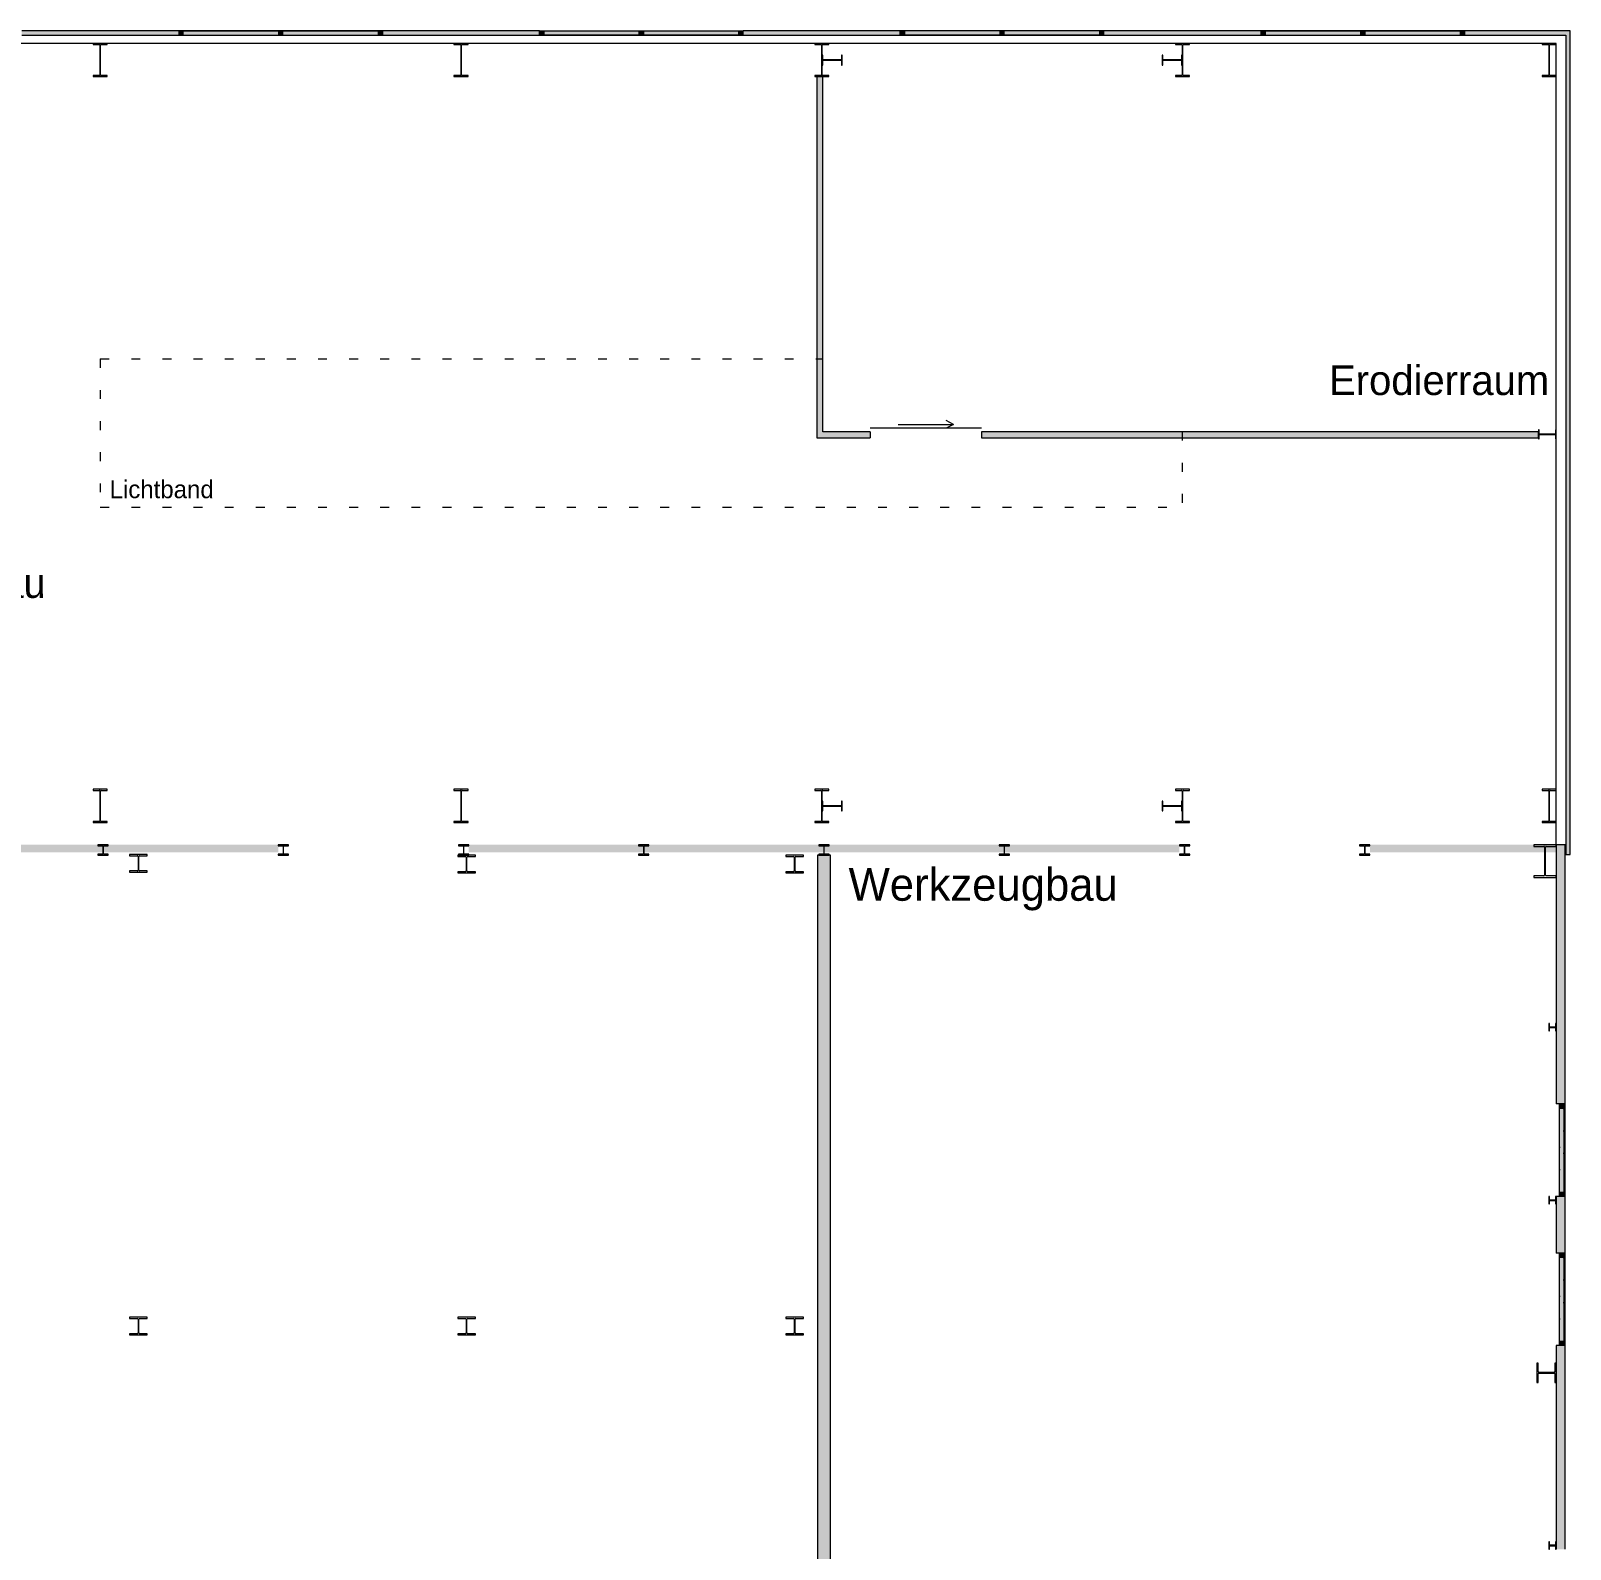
# Model space of a CAD drawing. Header units: inches. Extents: x 47334 to 154394, y 34687 to 85162.
# Drawn here: x 132681 to 153464, y 64653 to 85162 of the extents above; entities that cross this region are included whole.
import ezdxf

# ---------------------------------------------------------------- set-up
doc = ezdxf.new("R2010")
doc.units = ezdxf.units.IN
doc.header["$LTSCALE"] = 300
doc.header["$MEASUREMENT"] = 0
doc.linetypes.add('Punktlinie', pattern=[1.4, 0.4, -1])
doc.linetypes.add('Wipeout_Contour', pattern=[1.01, 0.01, -1])
doc.layers.add('Grundebene', color=7, linetype='Continuous')
doc.styles.add('ARIAL', font='arial.ttf', dxfattribs={"height": 0.2})

# ---------------------------------------------------------------- blocks, each defined once
blk = doc.blocks.new('Color_Area-C55')
at = {"layer": 'Grundebene', "true_color": 0xffffff, "transparency": 33554687}
blk.add_hatch(color=7, dxfattribs=at).paths.add_polyline_path([(153379, 69417), (153319, 69417), (153319, 69477), (153379, 69477)], flags=0)
at = {"layer": 'Grundebene', "color": 18, "linetype": 'Wipeout_Contour', "lineweight": 13, "true_color": 0x000000}
for p, q in [((153319, 69417), (153319, 69477)), ((153319, 69477), (153379, 69477)), ((153379, 69417), (153319, 69417)), ((153379, 69477), (153379, 69417))]:
    blk.add_line(p, q, dxfattribs=at)
blk = doc.blocks.new('Color_Area-C5B')
at = {"layer": 'Grundebene', "true_color": 0xffffff, "transparency": 33554687}
blk.add_hatch(color=7, dxfattribs=at).paths.add_polyline_path([(153319, 70667), (153379, 70667), (153379, 70607), (153319, 70607)], flags=0)
at = {"layer": 'Grundebene', "color": 18, "linetype": 'Wipeout_Contour', "lineweight": 13, "true_color": 0x000000}
for p, q in [((153319, 70667), (153379, 70667)), ((153319, 70607), (153319, 70667)), ((153379, 70667), (153379, 70607)), ((153379, 70607), (153319, 70607))]:
    blk.add_line(p, q, dxfattribs=at)
blk = doc.blocks.new('Color_Area-C61')
at = {"layer": 'Grundebene', "true_color": 0xffffff, "transparency": 33554687}
blk.add_hatch(color=7, dxfattribs=at).paths.add_polyline_path([(153379, 70607), (153379, 69477), (153319, 69477), (153319, 70607)], flags=0)
at = {"layer": 'Grundebene', "color": 18, "linetype": 'Wipeout_Contour', "lineweight": 13, "true_color": 0x000000}
for p, q in [((153319, 69477), (153319, 70607)), ((153319, 70607), (153379, 70607)), ((153379, 70607), (153379, 69477)), ((153379, 69477), (153319, 69477))]:
    blk.add_line(p, q, dxfattribs=at)
blk = doc.blocks.new('Color_Area-C72')
at = {"layer": 'Grundebene', "true_color": 0xffffff, "transparency": 33554687}
blk.add_hatch(color=7, dxfattribs=at).paths.add_polyline_path([(153379, 67403), (153319, 67403), (153319, 67463), (153379, 67463)], flags=0)
at = {"layer": 'Grundebene', "color": 18, "linetype": 'Wipeout_Contour', "lineweight": 13, "true_color": 0x000000}
for p, q in [((153319, 67403), (153319, 67463)), ((153319, 67463), (153379, 67463)), ((153379, 67403), (153319, 67403)), ((153379, 67463), (153379, 67403))]:
    blk.add_line(p, q, dxfattribs=at)
blk = doc.blocks.new('Color_Area-C78')
at = {"layer": 'Grundebene', "true_color": 0xffffff, "transparency": 33554687}
blk.add_hatch(color=7, dxfattribs=at).paths.add_polyline_path([(153319, 68653), (153379, 68653), (153379, 68593), (153319, 68593)], flags=0)
at = {"layer": 'Grundebene', "color": 18, "linetype": 'Wipeout_Contour', "lineweight": 13, "true_color": 0x000000}
for p, q in [((153319, 68653), (153379, 68653)), ((153319, 68593), (153319, 68653)), ((153379, 68593), (153319, 68593)), ((153379, 68653), (153379, 68593))]:
    blk.add_line(p, q, dxfattribs=at)
blk = doc.blocks.new('Color_Area-C7E')
at = {"layer": 'Grundebene', "true_color": 0xffffff, "transparency": 33554687}
blk.add_hatch(color=7, dxfattribs=at).paths.add_polyline_path([(153379, 68593), (153379, 67463), (153319, 67463), (153319, 68593)], flags=0)
at = {"layer": 'Grundebene', "color": 18, "linetype": 'Wipeout_Contour', "lineweight": 13, "true_color": 0x000000}
for p, q in [((153319, 67463), (153319, 68593)), ((153319, 68593), (153379, 68593)), ((153379, 68593), (153379, 67463)), ((153379, 67463), (153319, 67463))]:
    blk.add_line(p, q, dxfattribs=at)
blk = doc.blocks.new('Color_Area-1648')
at = {"layer": 'Grundebene', "true_color": 0xffffff, "transparency": 33554687}
blk.add_hatch(color=7, dxfattribs=at).paths.add_polyline_path([(134679, 85162), (134679, 85102), (134739, 85102), (134739, 85162)], flags=0)
at = {"layer": 'Grundebene', "color": 18, "linetype": 'Wipeout_Contour', "lineweight": 13, "true_color": 0x000000}
for p, q in [((134679, 85162), (134679, 85102)), ((134739, 85162), (134679, 85162)), ((134679, 85102), (134739, 85102)), ((134739, 85102), (134739, 85162))]:
    blk.add_line(p, q, dxfattribs=at)
blk = doc.blocks.new('Color_Area-164E')
at = {"layer": 'Grundebene', "true_color": 0xffffff, "transparency": 33554687}
blk.add_hatch(color=7, dxfattribs=at).paths.add_polyline_path([(137429, 85102), (137429, 85162), (137369, 85162), (137369, 85102)], flags=0)
at = {"layer": 'Grundebene', "color": 18, "linetype": 'Wipeout_Contour', "lineweight": 13, "true_color": 0x000000}
for p, q in [((137429, 85162), (137369, 85162)), ((137369, 85162), (137369, 85102)), ((137369, 85102), (137429, 85102)), ((137429, 85102), (137429, 85162))]:
    blk.add_line(p, q, dxfattribs=at)
blk = doc.blocks.new('Color_Area-1654')
at = {"layer": 'Grundebene', "true_color": 0xffffff, "transparency": 33554687}
blk.add_hatch(color=7, dxfattribs=at).paths.add_polyline_path([(136024, 85162), (134739, 85162), (134739, 85102), (136024, 85102)], flags=0)
at = {"layer": 'Grundebene', "color": 18, "linetype": 'Wipeout_Contour', "lineweight": 13, "true_color": 0x000000}
for p, q in [((136024, 85162), (134739, 85162)), ((134739, 85162), (134739, 85102)), ((134739, 85102), (136024, 85102)), ((136024, 85102), (136024, 85162))]:
    blk.add_line(p, q, dxfattribs=at)
blk = doc.blocks.new('Color_Area-165A')
at = {"layer": 'Grundebene', "true_color": 0xffffff, "transparency": 33554687}
blk.add_hatch(color=7, dxfattribs=at).paths.add_polyline_path([(136054, 85162), (136024, 85162), (136024, 85102), (136054, 85102)], flags=0)
at = {"layer": 'Grundebene', "color": 18, "linetype": 'Wipeout_Contour', "lineweight": 13, "true_color": 0x000000}
for p, q in [((136054, 85162), (136024, 85162)), ((136024, 85162), (136024, 85102)), ((136024, 85102), (136054, 85102)), ((136054, 85102), (136054, 85162))]:
    blk.add_line(p, q, dxfattribs=at)
blk = doc.blocks.new('Color_Area-1660')
at = {"layer": 'Grundebene', "true_color": 0xffffff, "transparency": 33554687}
blk.add_hatch(color=7, dxfattribs=at).paths.add_polyline_path([(137369, 85162), (136084, 85162), (136084, 85102), (137369, 85102)], flags=0)
at = {"layer": 'Grundebene', "color": 18, "linetype": 'Wipeout_Contour', "lineweight": 13, "true_color": 0x000000}
for p, q in [((137369, 85162), (136084, 85162)), ((136084, 85162), (136084, 85102)), ((136084, 85102), (137369, 85102)), ((137369, 85102), (137369, 85162))]:
    blk.add_line(p, q, dxfattribs=at)
blk = doc.blocks.new('Color_Area-1666')
at = {"layer": 'Grundebene', "true_color": 0xffffff, "transparency": 33554687}
blk.add_hatch(color=7, dxfattribs=at).paths.add_polyline_path([(136084, 85162), (136054, 85162), (136054, 85102), (136084, 85102)], flags=0)
at = {"layer": 'Grundebene', "color": 18, "linetype": 'Wipeout_Contour', "lineweight": 13, "true_color": 0x000000}
for p, q in [((136084, 85162), (136054, 85162)), ((136054, 85162), (136054, 85102)), ((136054, 85102), (136084, 85102)), ((136084, 85102), (136084, 85162))]:
    blk.add_line(p, q, dxfattribs=at)
blk = doc.blocks.new('Color_Area-1682')
at = {"layer": 'Grundebene', "true_color": 0xffffff, "transparency": 33554687}
blk.add_hatch(color=7, dxfattribs=at).paths.add_polyline_path([(139549, 85102), (139549, 85162), (139609, 85162), (139609, 85102)], flags=0)
at = {"layer": 'Grundebene', "color": 18, "linetype": 'Wipeout_Contour', "lineweight": 13, "true_color": 0x000000}
for p, q in [((139549, 85102), (139549, 85162)), ((139549, 85162), (139609, 85162)), ((139609, 85102), (139549, 85102)), ((139609, 85162), (139609, 85102))]:
    blk.add_line(p, q, dxfattribs=at)
blk = doc.blocks.new('Color_Area-1688')
at = {"layer": 'Grundebene', "true_color": 0xffffff, "transparency": 33554687}
blk.add_hatch(color=7, dxfattribs=at).paths.add_polyline_path([(142299, 85162), (142299, 85102), (142239, 85102), (142239, 85162)], flags=0)
at = {"layer": 'Grundebene', "color": 18, "linetype": 'Wipeout_Contour', "lineweight": 13, "true_color": 0x000000}
for p, q in [((142239, 85102), (142239, 85162)), ((142239, 85162), (142299, 85162)), ((142299, 85102), (142239, 85102)), ((142299, 85162), (142299, 85102))]:
    blk.add_line(p, q, dxfattribs=at)
blk = doc.blocks.new('Color_Area-168E')
at = {"layer": 'Grundebene', "true_color": 0xffffff, "transparency": 33554687}
blk.add_hatch(color=7, dxfattribs=at).paths.add_polyline_path([(140894, 85102), (139609, 85102), (139609, 85162), (140894, 85162)], flags=0)
at = {"layer": 'Grundebene', "color": 18, "linetype": 'Wipeout_Contour', "lineweight": 13, "true_color": 0x000000}
for p, q in [((139609, 85102), (139609, 85162)), ((139609, 85162), (140894, 85162)), ((140894, 85102), (139609, 85102)), ((140894, 85162), (140894, 85102))]:
    blk.add_line(p, q, dxfattribs=at)
blk = doc.blocks.new('Color_Area-1694')
at = {"layer": 'Grundebene', "true_color": 0xffffff, "transparency": 33554687}
blk.add_hatch(color=7, dxfattribs=at).paths.add_polyline_path([(140924, 85102), (140894, 85102), (140894, 85162), (140924, 85162)], flags=0)
at = {"layer": 'Grundebene', "color": 18, "linetype": 'Wipeout_Contour', "lineweight": 13, "true_color": 0x000000}
for p, q in [((140894, 85102), (140894, 85162)), ((140894, 85162), (140924, 85162)), ((140924, 85102), (140894, 85102)), ((140924, 85162), (140924, 85102))]:
    blk.add_line(p, q, dxfattribs=at)
blk = doc.blocks.new('Color_Area-169A')
at = {"layer": 'Grundebene', "true_color": 0xffffff, "transparency": 33554687}
blk.add_hatch(color=7, dxfattribs=at).paths.add_polyline_path([(142239, 85102), (140954, 85102), (140954, 85162), (142239, 85162)], flags=0)
at = {"layer": 'Grundebene', "color": 18, "linetype": 'Wipeout_Contour', "lineweight": 13, "true_color": 0x000000}
for p, q in [((140954, 85102), (140954, 85162)), ((140954, 85162), (142239, 85162)), ((142239, 85102), (140954, 85102)), ((142239, 85162), (142239, 85102))]:
    blk.add_line(p, q, dxfattribs=at)
blk = doc.blocks.new('Color_Area-16A0')
at = {"layer": 'Grundebene', "true_color": 0xffffff, "transparency": 33554687}
blk.add_hatch(color=7, dxfattribs=at).paths.add_polyline_path([(140954, 85102), (140924, 85102), (140924, 85162), (140954, 85162)], flags=0)
at = {"layer": 'Grundebene', "color": 18, "linetype": 'Wipeout_Contour', "lineweight": 13, "true_color": 0x000000}
for p, q in [((140924, 85102), (140924, 85162)), ((140924, 85162), (140954, 85162)), ((140954, 85102), (140924, 85102)), ((140954, 85162), (140954, 85102))]:
    blk.add_line(p, q, dxfattribs=at)
blk = doc.blocks.new('Color_Area-16BC')
at = {"layer": 'Grundebene', "true_color": 0xffffff, "transparency": 33554687}
blk.add_hatch(color=7, dxfattribs=at).paths.add_polyline_path([(147169, 85102), (147169, 85162), (147109, 85162), (147109, 85102)], flags=0)
at = {"layer": 'Grundebene', "color": 18, "linetype": 'Wipeout_Contour', "lineweight": 13, "true_color": 0x000000}
for p, q in [((147169, 85162), (147109, 85162)), ((147109, 85162), (147109, 85102)), ((147109, 85102), (147169, 85102)), ((147169, 85102), (147169, 85162))]:
    blk.add_line(p, q, dxfattribs=at)
blk = doc.blocks.new('Color_Area-16C2')
at = {"layer": 'Grundebene', "true_color": 0xffffff, "transparency": 33554687}
blk.add_hatch(color=7, dxfattribs=at).paths.add_polyline_path([(144419, 85162), (144419, 85102), (144479, 85102), (144479, 85162)], flags=0)
at = {"layer": 'Grundebene', "color": 18, "linetype": 'Wipeout_Contour', "lineweight": 13, "true_color": 0x000000}
for p, q in [((144419, 85162), (144419, 85102)), ((144479, 85162), (144419, 85162)), ((144419, 85102), (144479, 85102)), ((144479, 85102), (144479, 85162))]:
    blk.add_line(p, q, dxfattribs=at)
blk = doc.blocks.new('Color_Area-16C8')
at = {"layer": 'Grundebene', "true_color": 0xffffff, "transparency": 33554687}
blk.add_hatch(color=7, dxfattribs=at).paths.add_polyline_path([(145824, 85102), (147109, 85102), (147109, 85162), (145824, 85162)], flags=0)
at = {"layer": 'Grundebene', "color": 18, "linetype": 'Wipeout_Contour', "lineweight": 13, "true_color": 0x000000}
for p, q in [((147109, 85162), (145824, 85162)), ((145824, 85162), (145824, 85102)), ((145824, 85102), (147109, 85102)), ((147109, 85102), (147109, 85162))]:
    blk.add_line(p, q, dxfattribs=at)
blk = doc.blocks.new('Color_Area-16CE')
at = {"layer": 'Grundebene', "true_color": 0xffffff, "transparency": 33554687}
blk.add_hatch(color=7, dxfattribs=at).paths.add_polyline_path([(145794, 85102), (145824, 85102), (145824, 85162), (145794, 85162)], flags=0)
at = {"layer": 'Grundebene', "color": 18, "linetype": 'Wipeout_Contour', "lineweight": 13, "true_color": 0x000000}
for p, q in [((145824, 85162), (145794, 85162)), ((145794, 85162), (145794, 85102)), ((145794, 85102), (145824, 85102)), ((145824, 85102), (145824, 85162))]:
    blk.add_line(p, q, dxfattribs=at)
blk = doc.blocks.new('Color_Area-16D4')
at = {"layer": 'Grundebene', "true_color": 0xffffff, "transparency": 33554687}
blk.add_hatch(color=7, dxfattribs=at).paths.add_polyline_path([(144479, 85102), (145764, 85102), (145764, 85162), (144479, 85162)], flags=0)
at = {"layer": 'Grundebene', "color": 18, "linetype": 'Wipeout_Contour', "lineweight": 13, "true_color": 0x000000}
for p, q in [((145764, 85162), (144479, 85162)), ((144479, 85162), (144479, 85102)), ((144479, 85102), (145764, 85102)), ((145764, 85102), (145764, 85162))]:
    blk.add_line(p, q, dxfattribs=at)
blk = doc.blocks.new('Color_Area-16DA')
at = {"layer": 'Grundebene', "true_color": 0xffffff, "transparency": 33554687}
blk.add_hatch(color=7, dxfattribs=at).paths.add_polyline_path([(145764, 85102), (145794, 85102), (145794, 85162), (145764, 85162)], flags=0)
at = {"layer": 'Grundebene', "color": 18, "linetype": 'Wipeout_Contour', "lineweight": 13, "true_color": 0x000000}
for p, q in [((145794, 85162), (145764, 85162)), ((145764, 85162), (145764, 85102)), ((145764, 85102), (145794, 85102)), ((145794, 85102), (145794, 85162))]:
    blk.add_line(p, q, dxfattribs=at)
blk = doc.blocks.new('Color_Area-16F6')
at = {"layer": 'Grundebene', "true_color": 0xffffff, "transparency": 33554687}
blk.add_hatch(color=7, dxfattribs=at).paths.add_polyline_path([(149289, 85162), (149289, 85102), (149349, 85102), (149349, 85162)], flags=0)
at = {"layer": 'Grundebene', "color": 18, "linetype": 'Wipeout_Contour', "lineweight": 13, "true_color": 0x000000}
for p, q in [((149289, 85162), (149289, 85102)), ((149349, 85162), (149289, 85162)), ((149289, 85102), (149349, 85102)), ((149349, 85102), (149349, 85162))]:
    blk.add_line(p, q, dxfattribs=at)
blk = doc.blocks.new('Color_Area-16FC')
at = {"layer": 'Grundebene', "true_color": 0xffffff, "transparency": 33554687}
blk.add_hatch(color=7, dxfattribs=at).paths.add_polyline_path([(152039, 85102), (152039, 85162), (151979, 85162), (151979, 85102)], flags=0)
at = {"layer": 'Grundebene', "color": 18, "linetype": 'Wipeout_Contour', "lineweight": 13, "true_color": 0x000000}
for p, q in [((152039, 85162), (151979, 85162)), ((151979, 85162), (151979, 85102)), ((151979, 85102), (152039, 85102)), ((152039, 85102), (152039, 85162))]:
    blk.add_line(p, q, dxfattribs=at)
blk = doc.blocks.new('Color_Area-1702')
at = {"layer": 'Grundebene', "true_color": 0xffffff, "transparency": 33554687}
blk.add_hatch(color=7, dxfattribs=at).paths.add_polyline_path([(150634, 85162), (149349, 85162), (149349, 85102), (150634, 85102)], flags=0)
at = {"layer": 'Grundebene', "color": 18, "linetype": 'Wipeout_Contour', "lineweight": 13, "true_color": 0x000000}
for p, q in [((150634, 85162), (149349, 85162)), ((149349, 85162), (149349, 85102)), ((149349, 85102), (150634, 85102)), ((150634, 85102), (150634, 85162))]:
    blk.add_line(p, q, dxfattribs=at)
blk = doc.blocks.new('Color_Area-1708')
at = {"layer": 'Grundebene', "true_color": 0xffffff, "transparency": 33554687}
blk.add_hatch(color=7, dxfattribs=at).paths.add_polyline_path([(150664, 85162), (150634, 85162), (150634, 85102), (150664, 85102)], flags=0)
at = {"layer": 'Grundebene', "color": 18, "linetype": 'Wipeout_Contour', "lineweight": 13, "true_color": 0x000000}
for p, q in [((150664, 85162), (150634, 85162)), ((150634, 85162), (150634, 85102)), ((150634, 85102), (150664, 85102)), ((150664, 85102), (150664, 85162))]:
    blk.add_line(p, q, dxfattribs=at)
blk = doc.blocks.new('Color_Area-170E')
at = {"layer": 'Grundebene', "true_color": 0xffffff, "transparency": 33554687}
blk.add_hatch(color=7, dxfattribs=at).paths.add_polyline_path([(151979, 85162), (150694, 85162), (150694, 85102), (151979, 85102)], flags=0)
at = {"layer": 'Grundebene', "color": 18, "linetype": 'Wipeout_Contour', "lineweight": 13, "true_color": 0x000000}
for p, q in [((151979, 85162), (150694, 85162)), ((150694, 85162), (150694, 85102)), ((150694, 85102), (151979, 85102)), ((151979, 85102), (151979, 85162))]:
    blk.add_line(p, q, dxfattribs=at)
blk = doc.blocks.new('Color_Area-1714')
at = {"layer": 'Grundebene', "true_color": 0xffffff, "transparency": 33554687}
blk.add_hatch(color=7, dxfattribs=at).paths.add_polyline_path([(150694, 85162), (150664, 85162), (150664, 85102), (150694, 85102)], flags=0)
at = {"layer": 'Grundebene', "color": 18, "linetype": 'Wipeout_Contour', "lineweight": 13, "true_color": 0x000000}
for p, q in [((150694, 85162), (150664, 85162)), ((150664, 85162), (150664, 85102)), ((150664, 85102), (150694, 85102)), ((150694, 85102), (150694, 85162))]:
    blk.add_line(p, q, dxfattribs=at)

msp = doc.modelspace()

# ---------------------------------------------------------------- hatches: boundary and pattern name
at = {"layer": 'Grundebene', "true_color": 0x000000, "transparency": 33554687}
for points in [[(132559, 85102), (132559, 85162), (134679, 85162), (134679, 85102)], [(137429, 85102), (137429, 85162), (139549, 85162), (139549, 85102)], [(142299, 85102), (142299, 85162), (144419, 85162), (144419, 85102)], [(147169, 85102), (147169, 85162), (149289, 85162), (149289, 85102)], [(152039, 85162), (153464, 85162), (153404, 85102), (152039, 85102)], [(153464, 85162), (153464, 74037), (153404, 74037), (153404, 85102)], [(143374, 84556), (143374, 79746), (143294, 79666), (143294, 84556)], [(143294, 79666), (143374, 79746), (144014, 79746), (144014, 79666)], [(145514, 79746), (153034, 79746), (153034, 79666), (145514, 79666)], [(143303, 74027), (143478, 74027), (143478, 62377), (143303, 62377)], [(153274, 74167), (153394, 74167), (153394, 70667), (153274, 70667)], [(153394, 68653), (153394, 69417), (153274, 69417), (153274, 68653)], [(153274, 64653), (153274, 67403), (153394, 67403), (153394, 64653)]]:
    msp.add_hatch(color=18, dxfattribs=at).paths.add_polyline_path(points, flags=0)
h = msp.add_hatch(color=18, dxfattribs=at)
h.paths.add_polyline_path([(150761, 74067), (153404, 74067), (153404, 74167), (150761, 74167)], flags=0)
h.paths.add_polyline_path([(148187, 74167), (138594, 74167), (138594, 74067), (148187, 74067)], flags=0)
h.paths.add_polyline_path([(136021, 74067), (136021, 74167), (119127, 74167), (119127, 74067)], flags=0)
h.paths.add_polyline_path([(116554, 74167), (116464, 74167), (116464, 74067), (116554, 74067)], flags=0)

# ---------------------------------------------------------------- linework, layer by layer
at = {"layer": 'Grundebene', "color": 18, "linetype": 'Continuous', "lineweight": 13, "true_color": 0x000000}
for p, q in [((134679, 85162), (132559, 85162)), ((132559, 85102), (134679, 85102)), ((134679, 85162), (134679, 85102)), ((134679, 85162), (137429, 85162)), ((134739, 85162), (134679, 85162)), ((134679, 85162), (134679, 85102)), ((134679, 85102), (137429, 85102)), ((134679, 85102), (134739, 85102)), ((134739, 85102), (134739, 85162)), ((136024, 85162), (134739, 85162)), ((134739, 85102), (136024, 85102)), ((136024, 85162), (136024, 85102)), ((136054, 85162), (136024, 85162)), ((136024, 85102), (136054, 85102)), ((136054, 85102), (136054, 85162)), ((136054, 85162), (136054, 85102)), ((136084, 85162), (136054, 85162)), ((136054, 85102), (136084, 85102)), ((137369, 85162), (136084, 85162)), ((136084, 85102), (136084, 85162)), ((136084, 85102), (137369, 85102)), ((137429, 85162), (137369, 85162)), ((137369, 85162), (137369, 85102)), ((137369, 85102), (137429, 85102)), ((137429, 85162), (137429, 85102)), ((139549, 85162), (137429, 85162)), ((137429, 85162), (137429, 85102)), ((137429, 85102), (139549, 85102)), ((139549, 85102), (139549, 85162)), ((139549, 85162), (142299, 85162)), ((139549, 85162), (139609, 85162)), ((139549, 85102), (139549, 85162)), ((139549, 85102), (142299, 85102)), ((139609, 85102), (139549, 85102)), ((139609, 85162), (139609, 85102)), ((139609, 85162), (140894, 85162)), ((140894, 85102), (139609, 85102)), ((140894, 85102), (140894, 85162)), ((140894, 85162), (140924, 85162)), ((140924, 85102), (140894, 85102)), ((140924, 85162), (140924, 85102)), ((140924, 85102), (140924, 85162)), ((140924, 85162), (140954, 85162)), ((140954, 85102), (140924, 85102)), ((140954, 85162), (142239, 85162)), ((140954, 85162), (140954, 85102)), ((142239, 85102), (140954, 85102)), ((142239, 85102), (142239, 85162)), ((142239, 85162), (142299, 85162)), ((142299, 85102), (142239, 85102)), ((142299, 85102), (142299, 85162)), ((144419, 85162), (142299, 85162)), ((142299, 85102), (142299, 85162)), ((142299, 85102), (144419, 85102)), ((144419, 85102), (144419, 85162)), ((147169, 85162), (144419, 85162)), ((144479, 85162), (144419, 85162)), ((144419, 85102), (144419, 85162)), ((147169, 85102), (144419, 85102)), ((144419, 85102), (144479, 85102)), ((144479, 85102), (144479, 85162)), ((145764, 85162), (144479, 85162)), ((144479, 85102), (145764, 85102)), ((145794, 85162), (145764, 85162)), ((145764, 85162), (145764, 85102)), ((145764, 85102), (145794, 85102)), ((145824, 85162), (145794, 85162)), ((145794, 85162), (145794, 85102)), ((145794, 85102), (145794, 85162)), ((145794, 85102), (145824, 85102)), ((147109, 85162), (145824, 85162)), ((145824, 85102), (145824, 85162)), ((145824, 85102), (147109, 85102)), ((147169, 85162), (147109, 85162)), ((147109, 85162), (147109, 85102)), ((147109, 85102), (147169, 85102)), ((147169, 85102), (147169, 85162)), ((149289, 85162), (147169, 85162)), ((147169, 85102), (147169, 85162)), ((147169, 85102), (149289, 85102)), ((149289, 85162), (149289, 85102)), ((149289, 85162), (152039, 85162)), ((149349, 85162), (149289, 85162)), ((149289, 85162), (149289, 85102)), ((149289, 85102), (152039, 85102)), ((149289, 85102), (149349, 85102)), ((149349, 85102), (149349, 85162)), ((150634, 85162), (149349, 85162)), ((149349, 85102), (150634, 85102)), ((150634, 85162), (150634, 85102)), ((150664, 85162), (150634, 85162)), ((150634, 85102), (150664, 85102)), ((150664, 85102), (150664, 85162)), ((150664, 85162), (150664, 85102)), ((150694, 85162), (150664, 85162)), ((150664, 85102), (150694, 85102)), ((151979, 85162), (150694, 85162)), ((150694, 85102), (150694, 85162)), ((150694, 85102), (151979, 85102)), ((152039, 85162), (151979, 85162)), ((151979, 85162), (151979, 85102)), ((151979, 85102), (152039, 85102)), ((152039, 85162), (152039, 85102)), ((153464, 85162), (152039, 85162)), ((152039, 85162), (152039, 85102)), ((152039, 85102), (153404, 85102)), ((153404, 85102), (153404, 74037)), ((153464, 74037), (153464, 85162)), ((153274, 84992), (109094, 84992)), ((133524, 84992), (133524, 84978)), ((133714, 84992), (133524, 84992)), ((133524, 84978), (133606, 84978)), ((133615, 84969), (133615, 84565)), ((133624, 84565), (133624, 84969)), ((133633, 84978), (133714, 84978)), ((133714, 84978), (133714, 84992)), ((138394, 84992), (138394, 84978)), ((138584, 84992), (138394, 84992)), ((138394, 84978), (138476, 84978)), ((138485, 84969), (138485, 84565)), ((138494, 84565), (138494, 84969)), ((138503, 84978), (138584, 84978)), ((138584, 84978), (138584, 84992)), ((143264, 84992), (143264, 84978)), ((143454, 84992), (143264, 84992)), ((143264, 84978), (143346, 84978)), ((143355, 84969), (143355, 84565)), ((143364, 84565), (143364, 84969)), ((143374, 84834), (143364, 84834)), ((143364, 84834), (143364, 84699)), ((143373, 84978), (143454, 84978)), ((143374, 84776), (143374, 84834)), ((143454, 84978), (143454, 84992)), ((143634, 84834), (143624, 84834)), ((143624, 84834), (143624, 84776)), ((143634, 84699), (143634, 84834)), ((147965, 84834), (147955, 84834)), ((147955, 84834), (147955, 84699)), ((147965, 84776), (147965, 84834)), ((148134, 84992), (148134, 84978)), ((148324, 84992), (148134, 84992)), ((148134, 84978), (148216, 84978)), ((148225, 84834), (148215, 84834)), ((148215, 84834), (148215, 84776)), ((148225, 84969), (148225, 84565)), ((148225, 84699), (148225, 84834)), ((148234, 84565), (148234, 84969)), ((148243, 84978), (148324, 84978)), ((148324, 84978), (148324, 84992)), ((153084, 84992), (153084, 84978)), ((153274, 84992), (153084, 84992)), ((153084, 84978), (153166, 84978)), ((153175, 84969), (153175, 84565)), ((153184, 84565), (153184, 84969)), ((153193, 84978), (153274, 84978)), ((153274, 84978), (153274, 84992)), ((153274, 74167), (153274, 84992)), ((143364, 84699), (143374, 84699)), ((143374, 84699), (143374, 84758)), ((143618, 84770), (143380, 84770)), ((143380, 84764), (143618, 84764)), ((143624, 84758), (143624, 84699)), ((143624, 84699), (143634, 84699)), ((147955, 84699), (147965, 84699)), ((147965, 84699), (147965, 84758)), ((148209, 84770), (147971, 84770)), ((147971, 84764), (148209, 84764)), ((148215, 84758), (148215, 84699)), ((148215, 84699), (148225, 84699)), ((133606, 84556), (133524, 84556)), ((133524, 84556), (133524, 84542)), ((133524, 84542), (133714, 84542)), ((133714, 84556), (133633, 84556)), ((133714, 84542), (133714, 84556)), ((138476, 84556), (138394, 84556)), ((138394, 84556), (138394, 84542)), ((138394, 84542), (138584, 84542)), ((138584, 84556), (138503, 84556)), ((138584, 84542), (138584, 84556)), ((143346, 84556), (143264, 84556)), ((143264, 84556), (143264, 84542)), ((143264, 84542), (143454, 84542)), ((143374, 84556), (143294, 84556)), ((143294, 84556), (143294, 79666)), ((143454, 84556), (143373, 84556)), ((143374, 79746), (143374, 84556)), ((143454, 84542), (143454, 84556)), ((148216, 84556), (148134, 84556)), ((148134, 84556), (148134, 84542)), ((148134, 84542), (148324, 84542)), ((148324, 84556), (148243, 84556)), ((148324, 84542), (148324, 84556)), ((153166, 84556), (153084, 84556)), ((153084, 84556), (153084, 84542)), ((153084, 84542), (153274, 84542)), ((153274, 84556), (153193, 84556)), ((153274, 84542), (153274, 84556)), ((144389, 79846), (145139, 79846)), ((145139, 79846), (145039, 79896)), ((145139, 79846), (145039, 79796)), ((143294, 79666), (144014, 79666)), ((144014, 79746), (143374, 79746)), ((144014, 79801), (145514, 79801)), ((144014, 79746), (144014, 79666)), ((144014, 79746), (144014, 79666)), ((145514, 79746), (145514, 79666)), ((153034, 79746), (145514, 79746)), ((145514, 79746), (145514, 79666)), ((145514, 79666), (153034, 79666)), ((153043, 79772), (153034, 79772)), ((153034, 79772), (153034, 79652)), ((153034, 79666), (153034, 79746)), ((153034, 79652), (153043, 79652)), ((153043, 79721), (153043, 79772)), ((153043, 79652), (153043, 79703)), ((153259, 79715), (153049, 79715)), ((153049, 79709), (153259, 79709)), ((153274, 79772), (153265, 79772)), ((153265, 79772), (153265, 79721)), ((153265, 79703), (153265, 79652)), ((153265, 79652), (153274, 79652)), ((153274, 79652), (153274, 79772)), ((133524, 74917), (133524, 74903)), ((133714, 74917), (133524, 74917)), ((133524, 74903), (133606, 74903)), ((133615, 74894), (133615, 74490)), ((133624, 74490), (133624, 74894)), ((133633, 74903), (133714, 74903)), ((133714, 74903), (133714, 74917)), ((138394, 74917), (138394, 74903)), ((138584, 74917), (138394, 74917)), ((138394, 74903), (138476, 74903)), ((138485, 74894), (138485, 74490)), ((138494, 74490), (138494, 74894)), ((138503, 74903), (138584, 74903)), ((138584, 74903), (138584, 74917)), ((143264, 74917), (143264, 74903)), ((143454, 74917), (143264, 74917)), ((143264, 74903), (143346, 74903)), ((143355, 74894), (143355, 74490)), ((143364, 74490), (143364, 74894)), ((143373, 74903), (143454, 74903)), ((143454, 74903), (143454, 74917)), ((148134, 74917), (148134, 74903)), ((148324, 74917), (148134, 74917)), ((148134, 74903), (148216, 74903)), ((148225, 74894), (148225, 74490)), ((148234, 74490), (148234, 74894)), ((148243, 74903), (148324, 74903)), ((148324, 74903), (148324, 74917)), ((153084, 74917), (153084, 74903)), ((153274, 74917), (153084, 74917)), ((153084, 74903), (153166, 74903)), ((153175, 74894), (153175, 74490)), ((153184, 74490), (153184, 74894)), ((153193, 74903), (153274, 74903)), ((153274, 74903), (153274, 74917)), ((143374, 74759), (143364, 74759)), ((143364, 74759), (143364, 74624)), ((143364, 74624), (143374, 74624)), ((143374, 74701), (143374, 74759)), ((143374, 74624), (143374, 74683)), ((143618, 74695), (143380, 74695)), ((143380, 74689), (143618, 74689)), ((143634, 74759), (143624, 74759)), ((143624, 74759), (143624, 74701)), ((143624, 74683), (143624, 74624)), ((143624, 74624), (143634, 74624)), ((143634, 74624), (143634, 74759)), ((147965, 74759), (147955, 74759)), ((147955, 74759), (147955, 74624)), ((147955, 74624), (147965, 74624)), ((147965, 74701), (147965, 74759)), ((147965, 74624), (147965, 74683)), ((148209, 74695), (147971, 74695)), ((147971, 74689), (148209, 74689)), ((148225, 74759), (148215, 74759)), ((148215, 74759), (148215, 74701)), ((148215, 74683), (148215, 74624)), ((148215, 74624), (148225, 74624)), ((148225, 74624), (148225, 74759)), ((133606, 74481), (133524, 74481)), ((133524, 74481), (133524, 74467)), ((133524, 74467), (133714, 74467)), ((133714, 74481), (133633, 74481)), ((133714, 74467), (133714, 74481)), ((138476, 74481), (138394, 74481)), ((138394, 74481), (138394, 74467)), ((138394, 74467), (138584, 74467)), ((138584, 74481), (138503, 74481)), ((138584, 74467), (138584, 74481)), ((143346, 74481), (143264, 74481)), ((143264, 74481), (143264, 74467)), ((143264, 74467), (143454, 74467)), ((143454, 74481), (143373, 74481)), ((143454, 74467), (143454, 74481)), ((148216, 74481), (148134, 74481)), ((148134, 74481), (148134, 74467)), ((148134, 74467), (148324, 74467)), ((148324, 74481), (148243, 74481)), ((148324, 74467), (148324, 74481)), ((153166, 74481), (153084, 74481)), ((153084, 74481), (153084, 74467)), ((153084, 74467), (153274, 74467)), ((153274, 74481), (153193, 74481)), ((153274, 74467), (153274, 74481)), ((133587, 74167), (133587, 74155)), ((133727, 74167), (133587, 74167)), ((133587, 74155), (133647, 74155)), ((133647, 74039), (133587, 74039)), ((133587, 74039), (133587, 74027)), ((133587, 74027), (133727, 74027)), ((133654, 74148), (133654, 74046)), ((133661, 74046), (133661, 74148)), ((133668, 74155), (133727, 74155)), ((133727, 74039), (133668, 74039)), ((133727, 74155), (133727, 74167)), ((133727, 74027), (133727, 74039)), ((134014, 74037), (134014, 74020)), ((134254, 74037), (134014, 74037)), ((134014, 74020), (134119, 74020)), ((134129, 74010), (134129, 73824)), ((134139, 73824), (134139, 74010)), ((134149, 74020), (134254, 74020)), ((134254, 74020), (134254, 74037)), ((136021, 74167), (136021, 74155)), ((136161, 74167), (136021, 74167)), ((136021, 74155), (136080, 74155)), ((136080, 74039), (136021, 74039)), ((136021, 74039), (136021, 74027)), ((136021, 74027), (136161, 74027)), ((136087, 74148), (136087, 74046)), ((136094, 74046), (136094, 74148)), ((136101, 74155), (136161, 74155)), ((136161, 74039), (136101, 74039)), ((136161, 74155), (136161, 74167)), ((136161, 74027), (136161, 74039)), ((138444, 74027), (138444, 74010)), ((138684, 74027), (138444, 74027)), ((138444, 74010), (138549, 74010)), ((138454, 74167), (138454, 74155)), ((138594, 74167), (138454, 74167)), ((138454, 74155), (138514, 74155)), ((138514, 74039), (138454, 74039)), ((138454, 74039), (138454, 74027)), ((138454, 74027), (138594, 74027)), ((138521, 74148), (138521, 74046)), ((138528, 74046), (138528, 74148)), ((138535, 74155), (138594, 74155)), ((138594, 74039), (138535, 74039)), ((138559, 74000), (138559, 73814)), ((138569, 73814), (138569, 74000)), ((138579, 74010), (138684, 74010)), ((138594, 74155), (138594, 74167)), ((138594, 74027), (138594, 74039)), ((138684, 74010), (138684, 74027)), ((140887, 74167), (140887, 74155)), ((141027, 74167), (140887, 74167)), ((140887, 74155), (140947, 74155)), ((140947, 74039), (140887, 74039)), ((140887, 74039), (140887, 74027)), ((140887, 74027), (141027, 74027)), ((140954, 74148), (140954, 74046)), ((140961, 74046), (140961, 74148)), ((140968, 74155), (141027, 74155)), ((141027, 74039), (140968, 74039)), ((141027, 74155), (141027, 74167)), ((141027, 74027), (141027, 74039)), ((142874, 74027), (142874, 74010)), ((143114, 74027), (142874, 74027)), ((142874, 74010), (142979, 74010)), ((142989, 74000), (142989, 73814)), ((142999, 73814), (142999, 74000)), ((143009, 74010), (143114, 74010)), ((143114, 74010), (143114, 74027)), ((143478, 74027), (143303, 74027)), ((143303, 74027), (143303, 62377)), ((143321, 74167), (143321, 74155)), ((143461, 74167), (143321, 74167)), ((143321, 74155), (143380, 74155)), ((143380, 74039), (143321, 74039)), ((143321, 74039), (143321, 74027)), ((143321, 74027), (143461, 74027)), ((143387, 74148), (143387, 74046)), ((143394, 74046), (143394, 74148)), ((143401, 74155), (143461, 74155)), ((143461, 74039), (143401, 74039)), ((143461, 74155), (143461, 74167)), ((143461, 74027), (143461, 74039)), ((143478, 62377), (143478, 74027)), ((145754, 74167), (145754, 74155)), ((145894, 74167), (145754, 74167)), ((145754, 74155), (145814, 74155)), ((145814, 74039), (145754, 74039)), ((145754, 74039), (145754, 74027)), ((145754, 74027), (145894, 74027)), ((145821, 74148), (145821, 74046)), ((145828, 74046), (145828, 74148)), ((145835, 74155), (145894, 74155)), ((145894, 74039), (145835, 74039)), ((145894, 74155), (145894, 74167)), ((145894, 74027), (145894, 74039)), ((148187, 74167), (148187, 74155)), ((148327, 74167), (148187, 74167)), ((148187, 74155), (148247, 74155)), ((148247, 74039), (148187, 74039)), ((148187, 74039), (148187, 74027)), ((148187, 74027), (148327, 74027)), ((148254, 74148), (148254, 74046)), ((148261, 74046), (148261, 74148)), ((148268, 74155), (148327, 74155)), ((148327, 74039), (148268, 74039)), ((148327, 74155), (148327, 74167)), ((148327, 74027), (148327, 74039)), ((150621, 74167), (150621, 74155)), ((150761, 74167), (150621, 74167)), ((150621, 74155), (150680, 74155)), ((150680, 74039), (150621, 74039)), ((150621, 74039), (150621, 74027)), ((150621, 74027), (150761, 74027)), ((150687, 74148), (150687, 74046)), ((150694, 74046), (150694, 74148)), ((150701, 74155), (150761, 74155)), ((150761, 74039), (150701, 74039)), ((150761, 74155), (150761, 74167)), ((150761, 74027), (150761, 74039)), ((152974, 74167), (152974, 74146)), ((153274, 74167), (152974, 74167)), ((152974, 74146), (153108, 74146)), ((153119, 74135), (153119, 73759)), ((153130, 73759), (153130, 74135)), ((153141, 74146), (153274, 74146)), ((153394, 74167), (153274, 74167)), ((153274, 74167), (153274, 70667)), ((153274, 74146), (153274, 74167)), ((153394, 70667), (153394, 74167)), ((153404, 74037), (153464, 74037)), ((134119, 73814), (134014, 73814)), ((134014, 73814), (134014, 73797)), ((134014, 73797), (134254, 73797)), ((134254, 73814), (134149, 73814)), ((134254, 73797), (134254, 73814)), ((138549, 73804), (138444, 73804)), ((138444, 73804), (138444, 73787)), ((138444, 73787), (138684, 73787)), ((138684, 73804), (138579, 73804)), ((138684, 73787), (138684, 73804)), ((142979, 73804), (142874, 73804)), ((142874, 73804), (142874, 73787)), ((142874, 73787), (143114, 73787)), ((143114, 73804), (143009, 73804)), ((143114, 73787), (143114, 73804)), ((153108, 73748), (152974, 73748)), ((152974, 73748), (152974, 73727)), ((152974, 73727), (153274, 73727)), ((153274, 73748), (153141, 73748)), ((153274, 73727), (153274, 73748)), ((153184, 71753), (153174, 71753)), ((153174, 71753), (153174, 71653)), ((153184, 71712), (153184, 71753)), ((153258, 71706), (153190, 71706)), ((153274, 71753), (153264, 71753)), ((153264, 71753), (153264, 71712)), ((153274, 71653), (153274, 71753)), ((153174, 71653), (153184, 71653)), ((153184, 71653), (153184, 71694)), ((153190, 71700), (153258, 71700)), ((153264, 71694), (153264, 71653)), ((153264, 71653), (153274, 71653)), ((153319, 70667), (153274, 70667)), ((153379, 70667), (153319, 70667)), ((153319, 70607), (153319, 70667)), ((153379, 70667), (153319, 70667)), ((153394, 70667), (153379, 70667)), ((153379, 70667), (153379, 70607)), ((153394, 69417), (153394, 70667)), ((153379, 70607), (153319, 70607)), ((153319, 69477), (153319, 70607)), ((153379, 70607), (153379, 69477)), ((153184, 69417), (153174, 69417)), ((153174, 69417), (153174, 69317)), ((153184, 69376), (153184, 69417)), ((153274, 69417), (153264, 69417)), ((153264, 69417), (153264, 69376)), ((153319, 69417), (153274, 69417)), ((153274, 69417), (153274, 68653)), ((153274, 69317), (153274, 69417)), ((153319, 69417), (153319, 69477)), ((153319, 69477), (153379, 69477)), ((153379, 69417), (153319, 69417)), ((153379, 69417), (153319, 69417)), ((153379, 69477), (153379, 69417)), ((153394, 69417), (153379, 69417)), ((153394, 68653), (153394, 69417)), ((153174, 69317), (153184, 69317)), ((153184, 69317), (153184, 69358)), ((153258, 69370), (153190, 69370)), ((153190, 69364), (153258, 69364)), ((153264, 69358), (153264, 69317)), ((153264, 69317), (153274, 69317)), ((153319, 68653), (153274, 68653)), ((153379, 68653), (153319, 68653)), ((153319, 68593), (153319, 68653)), ((153379, 68653), (153319, 68653)), ((153379, 68593), (153319, 68593)), ((153319, 67463), (153319, 68593)), ((153394, 68653), (153379, 68653)), ((153379, 68653), (153379, 68593)), ((153379, 68593), (153379, 67463)), ((153394, 67403), (153394, 68653)), ((134014, 67787), (134014, 67770)), ((134254, 67787), (134014, 67787)), ((134014, 67770), (134119, 67770)), ((134129, 67760), (134129, 67574)), ((134139, 67574), (134139, 67760)), ((134149, 67770), (134254, 67770)), ((134254, 67770), (134254, 67787)), ((138444, 67787), (138444, 67770)), ((138684, 67787), (138444, 67787)), ((138444, 67770), (138549, 67770)), ((138559, 67760), (138559, 67574)), ((138569, 67574), (138569, 67760)), ((138579, 67770), (138684, 67770)), ((138684, 67770), (138684, 67787)), ((142874, 67787), (142874, 67770)), ((143114, 67787), (142874, 67787)), ((142874, 67770), (142979, 67770)), ((142989, 67760), (142989, 67574)), ((142999, 67574), (142999, 67760)), ((143009, 67770), (143114, 67770)), ((143114, 67770), (143114, 67787)), ((134119, 67564), (134014, 67564)), ((134014, 67564), (134014, 67547)), ((134014, 67547), (134254, 67547)), ((134254, 67564), (134149, 67564)), ((134254, 67547), (134254, 67564)), ((138549, 67564), (138444, 67564)), ((138444, 67564), (138444, 67547)), ((138444, 67547), (138684, 67547)), ((138684, 67564), (138579, 67564)), ((138684, 67547), (138684, 67564)), ((142979, 67564), (142874, 67564)), ((142874, 67564), (142874, 67547)), ((142874, 67547), (143114, 67547)), ((143114, 67564), (143009, 67564)), ((143114, 67547), (143114, 67564)), ((153319, 67403), (153274, 67403)), ((153274, 67403), (153274, 64653)), ((153319, 67403), (153319, 67463)), ((153319, 67463), (153379, 67463)), ((153379, 67403), (153319, 67403)), ((153379, 67403), (153319, 67403)), ((153379, 67463), (153379, 67403)), ((153394, 67403), (153379, 67403)), ((153394, 64653), (153394, 67403)), ((153032, 67167), (153014, 67167)), ((153014, 67167), (153014, 66907)), ((153032, 67052), (153032, 67167)), ((153274, 67167), (153257, 67167)), ((153257, 67167), (153257, 67052)), ((153274, 66907), (153274, 67167)), ((153032, 66907), (153032, 67022)), ((153247, 67042), (153042, 67042)), ((153042, 67032), (153247, 67032)), ((153257, 67022), (153257, 66907)), ((153014, 66907), (153032, 66907)), ((153257, 66907), (153274, 66907)), ((153184, 64753), (153174, 64753)), ((153174, 64753), (153174, 64653)), ((153174, 64653), (153184, 64653)), ((153184, 64712), (153184, 64753)), ((153184, 64653), (153184, 64694)), ((153258, 64706), (153190, 64706)), ((153190, 64700), (153258, 64700)), ((153274, 64753), (153264, 64753)), ((153264, 64753), (153264, 64712)), ((153264, 64694), (153264, 64653)), ((153264, 64653), (153274, 64653)), ((153274, 64653), (153274, 64753))]:
    msp.add_line(p, q, dxfattribs=at)
at = {"layer": 'Grundebene', "color": 18, "linetype": 'Punktlinie', "lineweight": 13, "true_color": 0x000000}
for p, q in [((133619, 80729), (143374, 80729)), ((133619, 80729), (133619, 78729)), ((148225, 79746), (148225, 78729)), ((133619, 78729), (148225, 78729))]:
    msp.add_line(p, q, dxfattribs=at)
at = {"layer": 'Grundebene', "color": 18, "linetype": 'Wipeout_Contour', "lineweight": 13, "true_color": 0x000000}
for points in [[(134679, 85102), (134739, 85102), (134739, 85162), (134679, 85162), (134679, 85102)], [(134739, 85162), (134739, 85102), (136024, 85102), (136024, 85162), (134739, 85162)], [(136024, 85162), (136024, 85102), (136054, 85102), (136054, 85162), (136024, 85162)], [(136054, 85162), (136054, 85102), (136084, 85102), (136084, 85162), (136054, 85162)], [(136084, 85162), (136084, 85102), (137369, 85102), (137369, 85162), (136084, 85162)], [(137429, 85162), (137369, 85162), (137369, 85102), (137429, 85102), (137429, 85162)], [(139549, 85162), (139609, 85162), (139609, 85102), (139549, 85102), (139549, 85162)], [(139609, 85102), (139609, 85162), (140894, 85162), (140894, 85102), (139609, 85102)], [(140894, 85102), (140894, 85162), (140924, 85162), (140924, 85102), (140894, 85102)], [(140924, 85102), (140924, 85162), (140954, 85162), (140954, 85102), (140924, 85102)], [(140954, 85102), (140954, 85162), (142239, 85162), (142239, 85102), (140954, 85102)], [(142299, 85102), (142239, 85102), (142239, 85162), (142299, 85162), (142299, 85102)], [(144419, 85102), (144479, 85102), (144479, 85162), (144419, 85162), (144419, 85102)], [(145764, 85102), (145764, 85162), (144479, 85162), (144479, 85102), (145764, 85102)], [(145794, 85102), (145794, 85162), (145764, 85162), (145764, 85102), (145794, 85102)], [(145824, 85102), (145824, 85162), (145794, 85162), (145794, 85102), (145824, 85102)], [(147109, 85102), (147109, 85162), (145824, 85162), (145824, 85102), (147109, 85102)], [(147169, 85162), (147109, 85162), (147109, 85102), (147169, 85102), (147169, 85162)], [(149289, 85102), (149349, 85102), (149349, 85162), (149289, 85162), (149289, 85102)], [(149349, 85162), (149349, 85102), (150634, 85102), (150634, 85162), (149349, 85162)], [(150634, 85162), (150634, 85102), (150664, 85102), (150664, 85162), (150634, 85162)], [(150664, 85162), (150664, 85102), (150694, 85102), (150694, 85162), (150664, 85162)], [(150694, 85162), (150694, 85102), (151979, 85102), (151979, 85162), (150694, 85162)], [(152039, 85162), (151979, 85162), (151979, 85102), (152039, 85102), (152039, 85162)], [(153379, 70667), (153379, 70607), (153319, 70607), (153319, 70667), (153379, 70667)], [(153379, 69477), (153319, 69477), (153319, 70607), (153379, 70607), (153379, 69477)], [(153319, 69417), (153319, 69477), (153379, 69477), (153379, 69417), (153319, 69417)], [(153379, 68653), (153379, 68593), (153319, 68593), (153319, 68653), (153379, 68653)], [(153379, 67463), (153319, 67463), (153319, 68593), (153379, 68593), (153379, 67463)], [(153319, 67403), (153319, 67463), (153379, 67463), (153379, 67403), (153319, 67403)]]:
    msp.add_lwpolyline(points, dxfattribs=at)
at = {"layer": 'Grundebene', "color": 18, "linetype": 'Continuous', "lineweight": 13, "true_color": 0x000000}
for centre, radius, start, end in [((133606, 84969), 9, 0, 90), ((133633, 84969), 9, 90, 180), ((138476, 84969), 9, 0, 90), ((138503, 84969), 9, 90, 180), ((143346, 84969), 9, 0, 90), ((143373, 84969), 9, 90, 180), ((148216, 84969), 9, 0, 90), ((148243, 84969), 9, 90, 180), ((153166, 84969), 9, 0, 90), ((153193, 84969), 9, 90, 180), ((143380, 84776), 6, 180, 270), ((143380, 84758), 6, 90, 180), ((143618, 84776), 6, 270, 0), ((143618, 84758), 6, 360, 90), ((147971, 84776), 6, 180, 270), ((147971, 84758), 6, 90, 180), ((148209, 84776), 6, 270, 0), ((148209, 84758), 6, 360, 90), ((133606, 84565), 9, 270, 0), ((133633, 84565), 9, 180, 270), ((138476, 84565), 9, 270, 0), ((138503, 84565), 9, 180, 270), ((143346, 84565), 9, 270, 0), ((143373, 84565), 9, 180, 270), ((148216, 84565), 9, 270, 0), ((148243, 84565), 9, 180, 270), ((153166, 84565), 9, 270, 0), ((153193, 84565), 9, 180, 270), ((153049, 79721), 6, 180, 270), ((153049, 79703), 6, 90, 180), ((153259, 79721), 6, 270, 0), ((153259, 79703), 6, 0, 90), ((133606, 74894), 9, 0, 90), ((133633, 74894), 9, 90, 180), ((138476, 74894), 9, 0, 90), ((138503, 74894), 9, 90, 180), ((143346, 74894), 9, 0, 90), ((143373, 74894), 9, 90, 180), ((148216, 74894), 9, 0, 90), ((148243, 74894), 9, 90, 180), ((153166, 74894), 9, 0, 90), ((153193, 74894), 9, 90, 180), ((143380, 74701), 6, 180, 270), ((143380, 74683), 6, 90, 180), ((143618, 74701), 6, 270, 0), ((143618, 74683), 6, 360, 90), ((147971, 74701), 6, 180, 270), ((147971, 74683), 6, 90, 180), ((148209, 74701), 6, 270, 0), ((148209, 74683), 6, 360, 90), ((133606, 74490), 9, 270, 0), ((133633, 74490), 9, 180, 270), ((138476, 74490), 9, 270, 0), ((138503, 74490), 9, 180, 270), ((143346, 74490), 9, 270, 0), ((143373, 74490), 9, 180, 270), ((148216, 74490), 9, 270, 0), ((148243, 74490), 9, 180, 270), ((153166, 74490), 9, 270, 0), ((153193, 74490), 9, 180, 270), ((133647, 74148), 7, 360, 90), ((133647, 74046), 7, 270, 0), ((133668, 74148), 7, 90, 180), ((133668, 74046), 7, 180, 270), ((134119, 74010), 10, 360, 90), ((134149, 74010), 10, 90, 180), ((136080, 74148), 7, 360, 90), ((136080, 74046), 7, 270, 0), ((136101, 74148), 7, 90, 180), ((136101, 74046), 7, 180, 270), ((138514, 74148), 7, 360, 90), ((138514, 74046), 7, 270, 0), ((138535, 74148), 7, 90, 180), ((138535, 74046), 7, 180, 270), ((138549, 74000), 10, 360, 90), ((138579, 74000), 10, 90, 180), ((140947, 74148), 7, 360, 90), ((140947, 74046), 7, 270, 0), ((140968, 74148), 7, 90, 180), ((140968, 74046), 7, 180, 270), ((142979, 74000), 10, 360, 90), ((143009, 74000), 10, 90, 180), ((143380, 74148), 7, 360, 90), ((143380, 74046), 7, 270, 0), ((143401, 74148), 7, 90, 180), ((143401, 74046), 7, 180, 270), ((145814, 74148), 7, 360, 90), ((145814, 74046), 7, 270, 0), ((145835, 74148), 7, 90, 180), ((145835, 74046), 7, 180, 270), ((148247, 74148), 7, 360, 90), ((148247, 74046), 7, 270, 0), ((148268, 74148), 7, 90, 180), ((148268, 74046), 7, 180, 270), ((150680, 74148), 7, 360, 90), ((150680, 74046), 7, 270, 0), ((150701, 74148), 7, 90, 180), ((150701, 74046), 7, 180, 270), ((153108, 74135), 11, 360, 90), ((153141, 74135), 11, 90, 180), ((134119, 73824), 10, 270, 360), ((134149, 73824), 10, 180, 270), ((138549, 73814), 10, 270, 360), ((138579, 73814), 10, 180, 270), ((142979, 73814), 10, 270, 360), ((143009, 73814), 10, 180, 270), ((153108, 73759), 11, 270, 360), ((153141, 73759), 11, 180, 270), ((153190, 71712), 6, 180, 270), ((153258, 71712), 6, 270, 360), ((153190, 71694), 6, 90, 180), ((153258, 71694), 6, 360, 90), ((153190, 69376), 6, 180, 270), ((153190, 69358), 6, 90, 180), ((153258, 69376), 6, 270, 0), ((153258, 69358), 6, 360, 90), ((134119, 67760), 10, 360, 90), ((134149, 67760), 10, 90, 180), ((138549, 67760), 10, 360, 90), ((138579, 67760), 10, 90, 180), ((142979, 67760), 10, 360, 90), ((143009, 67760), 10, 90, 180), ((134119, 67574), 10, 270, 360), ((134149, 67574), 10, 180, 270), ((138549, 67574), 10, 270, 360), ((138579, 67574), 10, 180, 270), ((142979, 67574), 10, 270, 360), ((143009, 67574), 10, 180, 270), ((153042, 67052), 10, 180, 270), ((153042, 67022), 10, 90, 180), ((153247, 67052), 10, 270, 360), ((153247, 67022), 10, 360, 90), ((153190, 64712), 6, 180, 270), ((153190, 64694), 6, 90, 180), ((153258, 64712), 6, 270, 360), ((153258, 64694), 6, 360, 90)]:
    msp.add_arc(centre, radius, start, end, dxfattribs=at)

# ---------------------------------------------------------------- block references
at = {"layer": 'Grundebene'}
for name in ['Color_Area-1648', 'Color_Area-1654', 'Color_Area-165A', 'Color_Area-1666', 'Color_Area-1660', 'Color_Area-164E', 'Color_Area-1682', 'Color_Area-168E', 'Color_Area-1694', 'Color_Area-16A0', 'Color_Area-169A', 'Color_Area-1688', 'Color_Area-16C2', 'Color_Area-16D4', 'Color_Area-16DA', 'Color_Area-16CE', 'Color_Area-16C8', 'Color_Area-16BC', 'Color_Area-16F6', 'Color_Area-1702', 'Color_Area-1708', 'Color_Area-1714', 'Color_Area-170E', 'Color_Area-16FC', 'Color_Area-C5B', 'Color_Area-C61', 'Color_Area-C55', 'Color_Area-C78', 'Color_Area-C7E', 'Color_Area-C72']:
    msp.add_blockref(name, (0, 0), dxfattribs=at)

# ---------------------------------------------------------------- texts
at = {"layer": 'Grundebene', "color": 18, "lineweight": 18, "true_color": 0x000000, "style": 'ARIAL'}
for s, height, width, p in [('Erodierraum', 400, 0.967014, (150208, 80242)), ('Lichtband', 240, 0.966786, (133745, 78849)), ('Werkzeugbau', 400, 0.958259, (129577, 77502)), ('Werkzeugbau', 440, 0.958238, (143722, 73412))]:
    msp.add_text(s, height=height, dxfattribs=dict(at, width=width)).set_placement(p)

doc.saveas('drawing.dxf')
